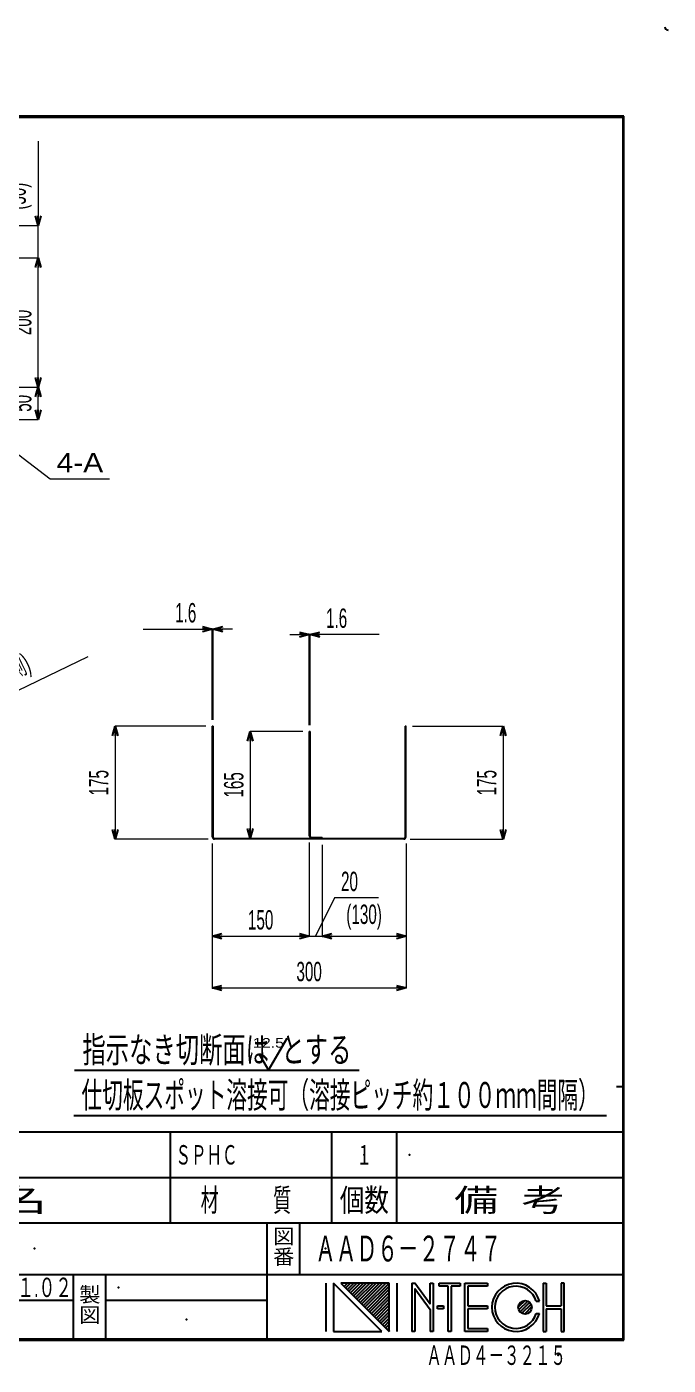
# Model space of a CAD drawing. Header units: millimetres. Extents: x -1485 to 1485, y -1050 to 1050.
# Drawn here: x 493 to 1485, y -1020 to 1050 of the extents above; entities that cross this region are included whole.
import ezdxf
from ezdxf.enums import TextEntityAlignment as Align

# ---------------------------------------------------------------- set-up
doc = ezdxf.new("R2010")
doc.units = ezdxf.units.MM
doc.header["$LTSCALE"] = 2.5
doc.header["$PDSIZE"] = 1
for name, color, linetype in [('Layer0001', 7, 'Continuous'), ('Layer0012', 7, 'Continuous'), ('Layer0013', 7, 'Continuous'), ('Layer0014', 7, 'Continuous')]:
    doc.layers.add(name, color=color, linetype=linetype)
doc.styles.add('dcStyle0', font='ＭＳ Ｐゴシック', dxfattribs={"width": 0.6})
doc.styles.add('dcStyle1', font='@ＭＳ Ｐゴシック', dxfattribs={"width": 0.8})
doc.dimstyles.new('dc_Radial01', dxfattribs={"dimtxt": 30, "dimasz": 15.00113, "dimexe": 0, "dimexo": 10, "dimgap": 10, "dimtad": 3, "dimdec": 1, "dimdsep": 46, "dimtxsty": 'dcStyle0', "dimblk1": 'OPEN30', "dimblk2": 'OPEN30', "dimsah": 1, "dimcen": 0.09, "dimclrd": 4, "dimclre": 4, "dimclrt": 4, "dimadec": 0, "dimazin": 2, "dimtfac": 1, "dimtdec": 4, "dimtofl": 0, "dimtmove": 0, "dimatfit": 3, "dimfxl": 1, "dimarcsym": 1})
doc.dimstyles.new('dc_Rotated', dxfattribs={"dimtxt": 30, "dimasz": 15.00113, "dimexe": 0, "dimexo": 10, "dimgap": 10, "dimtad": 3, "dimdec": 1, "dimdsep": 46, "dimtxsty": 'dcStyle0', "dimblk1": 'OPEN30', "dimblk2": 'OPEN30', "dimsah": 1, "dimcen": 0.09, "dimclrd": 4, "dimclre": 4, "dimclrt": 4, "dimadec": 0, "dimazin": 2, "dimtfac": 1, "dimtdec": 4, "dimtmove": 0, "dimatfit": 3, "dimfxl": 1, "dimarcsym": 1})
doc.dimstyles.new('dc_Rotated_F3', dxfattribs={"dimtxt": 30, "dimasz": 15.00113, "dimexe": 0, "dimexo": 10, "dimgap": 10, "dimtad": 3, "dimdec": 1, "dimdsep": 46, "dimtxsty": 'dcStyle0', "dimblk1": 'OPEN30', "dimblk2": 'OPEN30', "dimsah": 1, "dimcen": 0.09, "dimse2": 1, "dimclrd": 4, "dimclre": 4, "dimclrt": 4, "dimadec": 0, "dimazin": 2, "dimtfac": 1, "dimtdec": 4, "dimtmove": 0, "dimatfit": 3, "dimfxl": 1, "dimarcsym": 1})
doc.dimstyles.new('dc_Rotated_F4', dxfattribs={"dimtxt": 30, "dimasz": 15.00113, "dimexe": 0, "dimexo": 10, "dimgap": 10, "dimtad": 3, "dimdec": 1, "dimdsep": 46, "dimtxsty": 'dcStyle0', "dimblk1": 'OPEN30', "dimblk2": 'OPEN30', "dimsah": 1, "dimcen": 0.09, "dimclrd": 4, "dimclre": 4, "dimclrt": 4, "dimadec": 0, "dimazin": 2, "dimtfac": 1, "dimtdec": 4, "dimtmove": 1, "dimatfit": 3, "dimfxl": 1, "dimarcsym": 1})

# ---------------------------------------------------------------- blocks, each defined once
blk = doc.blocks.new('DC_GROUP_AAD6-2747_9')
at = {"layer": 'Layer0013', "color": 4, "linetype": 'Continuous', "lineweight": 25}
for p, q in [((866.8, -564.3), (895.7, -514.3)), ((852.4, -539.3), (866.8, -564.3))]:
    blk.add_line(p, q, dxfattribs=at)
at = {"layer": 'Layer0013', "color": 4, "style": 'dcStyle0', "width": 1.291922}
blk.add_text('12.5', height=15, dxfattribs=at).set_placement((842.8, -529.3), (890.8, -529.3), align=Align.FIT)
blk = doc.blocks.new('DC_GROUP_AAD6-2747_10')
at = {"layer": 'Layer0013', "color": 4, "linetype": 'Continuous', "lineweight": 25}
blk.add_line((567.1, -564.3), (1007.1, -564.3), dxfattribs=at)
at = {"layer": 'Layer0013', "color": 4, "style": 'dcStyle0', "width": 0.653268}
blk.add_text('指示なき切断面は  とする', height=40, dxfattribs=at).set_placement((579.1, -552.3), (995.1, -552.3), align=Align.FIT)
blk = doc.blocks.new('_Open30')
at = {"color": 0, "linetype": 'ByBlock', "lineweight": -2}
for p, q in [((-1, 0.267949), (0, 0)), ((0, 0), (-1, -0.267949)), ((0, 0), (-1, 0))]:
    blk.add_line(p, q, dxfattribs=at)
blk = doc.blocks.new('DC_GROUP_AAD6-2747_11')
at = {"layer": 'Layer0013', "color": 4, "linetype": 'Continuous', "lineweight": 13}
for p, q in [((348.2, 488.5), (529.2, 350.9)), ((529.2, 350.9), (621.2, 350.9))]:
    blk.add_line(p, q, dxfattribs=at)
at = {"layer": 'Layer0013', "color": 4, "xscale": 15.00115266964712, "yscale": 15.00081580252128, "rotation": 142.7601630475293}
blk.add_blockref('_Open30', (348.2, 488.5), dxfattribs=at)
at = {"layer": 'Layer0013', "color": 4, "style": 'dcStyle0', "width": 1.010573}
blk.add_text('4-A', height=30, dxfattribs=at).set_placement((539.2, 360.9), (611.2, 360.9), align=Align.FIT)
blk = doc.blocks.new('DC_GROUP_AAD6-2747_16')
at = {"layer": 'Layer0013', "color": 4, "linetype": 'Continuous', "lineweight": 25}
blk.add_line((565.7, -634.4), (1389.7, -634.4), dxfattribs=at)
at = {"layer": 'Layer0013', "color": 4, "style": 'dcStyle0', "width": 0.634461}
blk.add_text('仕切板スポット溶接可（溶接ピッチ約１００ｍｍ間隔）', height=40, dxfattribs=at).set_placement((577.7, -622.4), (1377.7, -622.4), align=Align.FIT)
blk = doc.blocks.new('*D13')
at = {"layer": 'Layer0012', "color": 4, "linetype": 'Continuous', "lineweight": 13}
for p, q in [((838.5, -40.3), (838.5, -205.3)), ((919.7, -40.3), (838.5, -40.3))]:
    blk.add_line(p, q, dxfattribs=at)
at = {"layer": 'Layer0012', "color": 4, "xscale": 15.00115266964712, "yscale": 15.00081580252128}
for p, rotation in [((838.5, -40.3), 90), ((838.5, -205.3), 270)]:
    blk.add_blockref('_Open30', p, dxfattribs=dict(at, rotation=rotation))
at = {"layer": 'Layer0012', "color": 4, "insert": (828.5, -122.8), "char_height": 30, "attachment_point": 8, "rotation": 90, "style": 'dcStyle0'}
blk.add_mtext('\\T1.00;165', dxfattribs=at)
blk = doc.blocks.new('*D14')
at = {"layer": 'Layer0012', "color": 4, "linetype": 'Continuous', "lineweight": 13}
for p, q in [((779.7, -213.3), (779.7, -356.9)), ((929.7, -211.7), (929.7, -356.9)), ((779.7, -356.9), (929.7, -356.9))]:
    blk.add_line(p, q, dxfattribs=at)
at = {"layer": 'Layer0012', "color": 4, "xscale": 15.00115266964712, "yscale": 15.00081580252128}
for p, rotation in [((779.7, -356.9), 180), ((929.7, -356.9), 360)]:
    blk.add_blockref('_Open30', p, dxfattribs=dict(at, rotation=rotation))
at = {"layer": 'Layer0012', "color": 4, "insert": (854.7, -346.9), "char_height": 30, "attachment_point": 8, "style": 'dcStyle0'}
blk.add_mtext('\\T1.00;150', dxfattribs=at)
blk = doc.blocks.new('*D15')
at = {"layer": 'Layer0012', "color": 4, "linetype": 'Continuous', "lineweight": 13}
for p, q in [((929.7, -211.7), (929.7, -356.9)), ((949.7, -215.3), (949.7, -356.9)), ((969, -297.5), (939.7, -356.9)), ((1037, -297.5), (969, -297.5)), ((929.7, -356.9), (949.7, -356.9))]:
    blk.add_line(p, q, dxfattribs=at)
at = {"layer": 'Layer0012', "color": 4, "insert": (979, -287.5), "char_height": 30, "attachment_point": 7, "style": 'dcStyle0'}
blk.add_mtext('\\T1.00;20', dxfattribs=at)
blk = doc.blocks.new('*D16')
at = {"layer": 'Layer0012', "color": 4, "linetype": 'Continuous', "lineweight": 13}
for p, q in [((949.7, -215.3), (949.7, -356.9)), ((1079.7, -213.3), (1079.7, -356.9)), ((949.7, -356.9), (1079.7, -356.9))]:
    blk.add_line(p, q, dxfattribs=at)
at = {"layer": 'Layer0012', "color": 4, "xscale": 15.00115266964712, "yscale": 15.00081580252128}
for p, rotation in [((949.7, -356.9), 180), ((1079.7, -356.9), 360)]:
    blk.add_blockref('_Open30', p, dxfattribs=dict(at, rotation=rotation))
at = {"layer": 'Layer0012', "color": 4, "insert": (1014.7, -346.9), "char_height": 30, "attachment_point": 8, "style": 'dcStyle0'}
blk.add_mtext('\\T1.00;(130)', dxfattribs=at)
blk = doc.blocks.new('*D17')
at = {"layer": 'Layer0012', "color": 4, "linetype": 'Continuous', "lineweight": 13}
for p, q in [((629.7, -31.9), (629.7, -206.9)), ((769.7, -31.9), (629.7, -31.9)), ((773.3, -206.9), (629.7, -206.9))]:
    blk.add_line(p, q, dxfattribs=at)
at = {"layer": 'Layer0012', "color": 4, "xscale": 15.00115266964712, "yscale": 15.00081580252128}
for p, rotation in [((629.7, -31.9), 90), ((629.7, -206.9), 270)]:
    blk.add_blockref('_Open30', p, dxfattribs=dict(at, rotation=rotation))
at = {"layer": 'Layer0012', "color": 4, "insert": (619.7, -119.4), "char_height": 30, "attachment_point": 8, "rotation": 90, "style": 'dcStyle0'}
blk.add_mtext('\\T1.00;175', dxfattribs=at)
blk = doc.blocks.new('*D18')
at = {"layer": 'Layer0012', "color": 4, "linetype": 'Continuous', "lineweight": 13}
for p, q in [((1089.7, -31.9), (1229.7, -31.9)), ((1229.7, -31.9), (1229.7, -206.9)), ((1086.1, -206.9), (1229.7, -206.9))]:
    blk.add_line(p, q, dxfattribs=at)
at = {"layer": 'Layer0012', "color": 4, "xscale": 15.00115266964712, "yscale": 15.00081580252128}
for p, rotation in [((1229.7, -31.9), 90), ((1229.7, -206.9), 270)]:
    blk.add_blockref('_Open30', p, dxfattribs=dict(at, rotation=rotation))
at = {"layer": 'Layer0012', "color": 4, "insert": (1219.7, -119.4), "char_height": 30, "attachment_point": 8, "rotation": 90, "style": 'dcStyle0'}
blk.add_mtext('\\T1.00;175', dxfattribs=at)
blk = doc.blocks.new('DC_IMAGEDIMGROUP_1')
at = {"layer": 'Layer0012', "color": 4, "linetype": 'Continuous', "lineweight": 13}
for p, q in [((673.2, 118.1), (779.7, 118.1)), ((779.7, -21.9), (779.7, 118.1)), ((779.7, 118.1), (781.3, 118.1)), ((781.3, -21.9), (781.3, 118.1)), ((811.3, 118.1), (781.3, 118.1))]:
    blk.add_line(p, q, dxfattribs=at)
at = {"layer": 'Layer0012', "color": 4, "xscale": 15.00115266964712, "yscale": 15.00081580252128}
for p, rotation in [((779.7, 118.1), 360), ((781.3, 118.1), 180)]:
    blk.add_blockref('_Open30', p, dxfattribs=dict(at, rotation=rotation))
at = {"layer": 'Layer0012', "color": 4, "insert": (755.2, 128.1), "char_height": 30, "attachment_point": 9, "style": 'dcStyle0'}
blk.add_mtext('\\T1.00;1.6', dxfattribs=at)
blk = doc.blocks.new('DC_IMAGEDIMGROUP_2')
at = {"layer": 'Layer0012', "color": 4, "linetype": 'Continuous', "lineweight": 13}
for p, q in [((899.7, 109.7), (929.7, 109.7)), ((929.7, -30.3), (929.7, 109.7)), ((929.7, 109.7), (931.3, 109.7)), ((931.3, -30.3), (931.3, 109.7)), ((1037.8, 109.7), (931.3, 109.7))]:
    blk.add_line(p, q, dxfattribs=at)
at = {"layer": 'Layer0012', "color": 4, "xscale": 15.00115266964712, "yscale": 15.00081580252128}
for p, rotation in [((929.7, 109.7), 360), ((931.3, 109.7), 180)]:
    blk.add_blockref('_Open30', p, dxfattribs=dict(at, rotation=rotation))
at = {"layer": 'Layer0012', "color": 4, "insert": (955.8, 119.7), "char_height": 30, "attachment_point": 7, "style": 'dcStyle0'}
blk.add_mtext('\\T1.00;1.6', dxfattribs=at)
blk = doc.blocks.new('*D21')
at = {"layer": 'Layer0012', "color": 4, "linetype": 'Continuous', "lineweight": 13}
for p, q in [((779.7, -213.3), (779.7, -436.9)), ((1079.7, -213.3), (1079.7, -436.9)), ((779.7, -436.9), (1079.7, -436.9))]:
    blk.add_line(p, q, dxfattribs=at)
at = {"layer": 'Layer0012', "color": 4, "xscale": 15.00115266964712, "yscale": 15.00081580252128}
for p, rotation in [((779.7, -436.9), 180), ((1079.7, -436.9), 360)]:
    blk.add_blockref('_Open30', p, dxfattribs=dict(at, rotation=rotation))
at = {"layer": 'Layer0012', "color": 4, "insert": (929.7, -426.9), "char_height": 30, "attachment_point": 8, "style": 'dcStyle0'}
blk.add_mtext('\\T1.00;300', dxfattribs=at)
blk = doc.blocks.new('*D22')
at = {"layer": 'Layer0012', "color": 4, "linetype": 'Continuous', "lineweight": 13}
blk.add_line((587.4, 75.4), (360.1, -34.7), dxfattribs=at)
at = {"layer": 'Layer0012', "color": 4, "xscale": 15.00115266964712, "yscale": 15.00081580252128, "rotation": 205.8516462206461}
blk.add_blockref('_Open30', (360.1, -34.7), dxfattribs=at)
at = {"layer": 'Layer0012', "color": 4, "insert": (401.3, -3.6), "char_height": 30, "attachment_point": 7, "rotation": 25.8516, "style": 'dcStyle0'}
blk.add_mtext('\\T1.00;2-R5(両側)', dxfattribs=at)
blk = doc.blocks.new('*D28')
at = {"layer": 'Layer0012', "color": 4, "linetype": 'Continuous', "lineweight": 13}
for p, q in [((361.6, 492.5), (510.6, 492.5)), ((510.6, 442.5), (510.6, 492.5)), ((370.6, 442.5), (510.6, 442.5))]:
    blk.add_line(p, q, dxfattribs=at)
at = {"layer": 'Layer0012', "color": 4, "xscale": 15.00115266964712, "yscale": 15.00081580252128}
for p, rotation in [((510.6, 492.5), 90), ((510.6, 442.5), 270)]:
    blk.add_blockref('_Open30', p, dxfattribs=dict(at, rotation=rotation))
at = {"layer": 'Layer0012', "color": 4, "insert": (500.6, 467.5), "char_height": 30, "attachment_point": 8, "rotation": 90, "style": 'dcStyle0'}
blk.add_mtext('\\T1.00;50', dxfattribs=at)
blk = doc.blocks.new('*D29')
at = {"layer": 'Layer0012', "color": 4, "linetype": 'Continuous', "lineweight": 13}
for p, q in [((361.6, 692.5), (510.6, 692.5)), ((510.6, 492.5), (510.6, 692.5)), ((361.6, 492.5), (510.6, 492.5))]:
    blk.add_line(p, q, dxfattribs=at)
at = {"layer": 'Layer0012', "color": 4, "xscale": 15.00115266964712, "yscale": 15.00081580252128}
for p, rotation in [((510.6, 692.5), 90), ((510.6, 492.5), 270)]:
    blk.add_blockref('_Open30', p, dxfattribs=dict(at, rotation=rotation))
at = {"layer": 'Layer0012', "color": 4, "insert": (500.6, 592.5), "char_height": 30, "attachment_point": 8, "rotation": 90, "style": 'dcStyle0'}
blk.add_mtext('\\T1.00;200', dxfattribs=at)
blk = doc.blocks.new('*D30')
at = {"layer": 'Layer0012', "color": 4, "linetype": 'Continuous', "lineweight": 13}
for p, q in [((510.6, 873), (510.6, 742.5)), ((370.6, 742.5), (510.6, 742.5)), ((510.6, 692.5), (510.6, 742.5)), ((361.6, 692.5), (510.6, 692.5))]:
    blk.add_line(p, q, dxfattribs=at)
at = {"layer": 'Layer0012', "color": 4, "xscale": 15.00115266964712, "yscale": 15.00081580252128, "rotation": 270}
blk.add_blockref('_Open30', (510.6, 742.5), dxfattribs=at)
at = {"layer": 'Layer0012', "color": 4, "insert": (500.6, 767), "char_height": 30, "attachment_point": 7, "rotation": 90, "style": 'dcStyle0'}
blk.add_mtext('\\T1.00;(50)', dxfattribs=at)

msp = doc.modelspace()

# ---------------------------------------------------------------- linework, layer by layer
at = {"layer": 'Layer0001', "color": 3, "linetype": 'Continuous', "lineweight": 18}
for p, q in [((781.33, -31.87), (779.73, -31.87)), ((779.73, -203.27), (779.73, -31.87)), ((781.33, -31.87), (781.33, -203.27)), ((931.33, -40.27), (929.73, -40.27)), ((929.73, -201.67), (929.73, -40.27)), ((931.33, -40.27), (931.33, -201.67)), ((1079.73, -31.87), (1078.13, -31.87)), ((1078.13, -203.27), (1078.13, -31.87)), ((1079.73, -203.27), (1079.73, -31.87)), ((783.33, -205.27), (1076.13, -205.27)), ((1076.13, -206.87), (783.33, -206.87)), ((933.33, -203.67), (949.73, -203.67)), ((949.73, -205.27), (933.33, -205.27)), ((949.73, -205.27), (949.73, -203.67))]:
    msp.add_line(p, q, dxfattribs=at)
for centre, radius, start, end in [((783.33, -203.27), 3.6, 180, 270), ((783.33, -203.27), 2, 180, 270), ((933.33, -201.67), 3.6, 180, 270), ((933.33, -201.67), 2, 180, 270), ((1076.13, -203.27), 2, 270, 0), ((1076.13, -203.27), 3.6, 270, 0)]:
    msp.add_arc(centre, radius, start, end, dxfattribs=at)
at = {"layer": 'Layer0014', "color": 3, "linetype": 'Continuous', "lineweight": 25}
for p, q in [((1416.5, 911.5), (-1416.5, 911.5)), ((1416.5, -981.5), (1416.5, 911.5)), ((-1415, 910), (1415, 910)), ((1415, 910), (1415, -980)), ((1415, -590), (1405, -590)), ((1415, -660), (-1415, -660)), ((715, -660), (715, -800)), ((965, -800), (965, -660)), ((1065, -660), (1065, -800)), ((15, -730), (1415, -730)), ((15, -800), (1415, -800)), ((865, -880), (865, -800)), ((15, -880), (1415, -880)), ((565, -880), (565, -980)), ((865, -980), (865, -880)), ((955.63, -893.56), (955.63, -968.22)), ((967.29, -893.56), (967.29, -968.22)), ((1041.96, -968.22), (967.29, -893.56)), ((978.96, -893.56), (1053.63, -968.22)), ((1053.63, -893.56), (978.96, -893.56)), ((988.86, -893.56), (983.91, -898.51)), ((993.81, -893.56), (986.38, -900.98)), ((998.76, -893.56), (988.86, -903.46)), ((1003.71, -893.56), (991.33, -905.93)), ((1008.66, -893.56), (993.81, -908.41)), ((1013.61, -893.56), (996.28, -910.88)), ((1018.56, -893.56), (998.76, -913.36)), ((1023.51, -893.56), (1001.23, -915.83)), ((1028.46, -893.56), (1003.71, -918.31)), ((1033.41, -893.56), (1006.18, -920.78)), ((1038.36, -893.56), (1008.66, -923.25)), ((1043.31, -893.56), (1011.13, -925.73)), ((1048.26, -893.56), (1013.61, -928.2)), ((1053.21, -893.56), (1016.08, -930.68)), ((1053.63, -898.09), (1018.56, -933.15)), ((1053.63, -903.04), (1021.03, -935.63)), ((1053.63, -907.99), (1023.51, -938.1)), ((1053.63, -968.22), (1053.63, -893.56)), ((1065.29, -893.56), (1065.29, -968.22)), ((1088.63, -893.56), (1088.63, -968.22)), ((1088.63, -893.56), (1093.29, -893.56)), ((1116.63, -926.22), (1093.29, -893.56)), ((1093.29, -901.59), (1116.63, -934.25)), ((1093.29, -901.59), (1093.29, -968.22)), ((1116.63, -893.56), (1121.29, -893.56)), ((1116.63, -926.22), (1116.63, -893.56)), ((1121.29, -893.56), (1121.29, -968.22)), ((1130.63, -893.56), (1163.29, -893.56)), ((1130.63, -898.22), (1130.63, -893.56)), ((1144.63, -898.22), (1130.63, -898.22)), ((1144.63, -968.22), (1144.63, -898.22)), ((1163.29, -898.22), (1149.29, -898.22)), ((1149.29, -898.22), (1149.29, -968.22)), ((1163.29, -893.56), (1163.29, -898.22)), ((1170.29, -893.56), (1205.29, -893.56)), ((1170.29, -968.22), (1170.29, -893.56)), ((1205.29, -898.22), (1174.96, -898.22)), ((1174.96, -898.22), (1174.96, -928.56)), ((1205.29, -893.56), (1205.29, -898.22)), ((1291.63, -893.56), (1291.63, -968.22)), ((1291.63, -893.56), (1296.29, -893.56)), ((1296.29, -893.56), (1296.29, -928.56)), ((1324.29, -893.56), (1319.63, -893.56)), ((1319.63, -893.56), (1319.63, -928.56)), ((1324.29, -968.22), (1324.29, -893.56)), ((1053.63, -912.93), (1025.98, -940.58)), ((1053.63, -917.88), (1028.46, -943.05)), ((1053.63, -922.83), (1030.93, -945.53)), ((1053.63, -927.78), (1033.41, -948)), ((1128.29, -928.56), (1137.63, -928.56)), ((1128.29, -933.22), (1128.29, -928.56)), ((1137.63, -928.56), (1137.63, -933.22)), ((1174.96, -928.56), (1205.29, -928.56)), ((1205.29, -928.56), (1205.29, -933.22)), ((1263.63, -920.39), (1253.13, -930.89)), ((1267.74, -921.23), (1253.97, -935)), ((1270.75, -923.17), (1255.91, -938.01)), ((1272.9, -925.97), (1258.7, -940.16)), ((1274.06, -929.75), (1262.49, -941.33)), ((1280.93, -921.56), (1285.77, -921.56)), ((1296.29, -928.56), (1319.63, -928.56)), ((1053.63, -932.73), (1035.88, -950.48)), ((1053.63, -937.68), (1038.36, -952.95)), ((1053.63, -942.63), (1040.83, -955.43)), ((1053.63, -947.58), (1043.31, -957.9)), ((1116.63, -934.25), (1116.63, -968.22)), ((1137.63, -933.22), (1128.29, -933.22)), ((1205.29, -933.22), (1174.96, -933.22)), ((1174.96, -933.22), (1174.96, -963.56)), ((1272.84, -935.92), (1268.66, -940.1)), ((1280.93, -940.22), (1285.77, -940.22)), ((1296.29, -933.22), (1319.63, -933.22)), ((1296.29, -933.22), (1296.29, -968.22)), ((1319.63, -933.22), (1319.63, -968.22)), ((967.29, -968.22), (1041.96, -968.22)), ((1053.63, -952.53), (1045.78, -960.38)), ((1053.63, -957.48), (1048.26, -962.85)), ((1053.63, -962.43), (1050.73, -965.33)), ((1053.63, -967.38), (1053.21, -967.8)), ((1093.29, -968.22), (1088.63, -968.22)), ((1121.29, -968.22), (1116.63, -968.22)), ((1149.29, -968.22), (1144.63, -968.22)), ((1205.29, -968.22), (1170.29, -968.22)), ((1174.96, -963.56), (1205.29, -963.56)), ((1205.29, -963.56), (1205.29, -968.22)), ((1291.63, -968.22), (1296.29, -968.22)), ((1319.63, -968.22), (1324.29, -968.22)), ((-1416.5, -981.5), (1416.5, -981.5)), ((1415, -980), (-1415, -980))]:
    msp.add_line(p, q, dxfattribs=at)
at = {"layer": 'Layer0014', "color": 4, "linetype": 'Continuous', "lineweight": 25}
for p, q in [((915, -800), (915, -880)), ((615, -880), (615, -980)), ((315, -920), (565, -920)), ((615, -920), (865, -920))]:
    msp.add_line(p, q, dxfattribs=at)
at = {"layer": 'Layer0014', "color": 3, "linetype": 'Continuous', "lineweight": 25}
msp.add_circle((1263.63, -930.89), 10.5, dxfattribs=at)
at = {"layer": 'Layer0014', "color": 5, "linetype": 'Continuous', "lineweight": 25}
msp.add_arc((1485, 1050), 5, 180, 270, dxfattribs=at)
at = {"layer": 'Layer0014', "color": 3, "linetype": 'Continuous', "lineweight": 25}
for radius, start, end in [(37.33, 14.47751, 345.52249), (32.67, 16.60155, 343.39845)]:
    msp.add_arc((1249.63, -930.89), radius, start, end, dxfattribs=at)
at = {"layer": 'Layer0014', "color": 5, "linetype": 'Continuous'}
for p in [(735, -695), (1015, -695), (1085, -695), (505, -840), (955, -840), (635, -900), (740, -950), (1315, -1005)]:
    msp.add_point(p, dxfattribs=at)

# ---------------------------------------------------------------- block references
at = {"layer": 'Layer0012', "linetype": 'Continuous'}
for name in ['DC_IMAGEDIMGROUP_1', 'DC_IMAGEDIMGROUP_2']:
    msp.add_blockref(name, (0, 0), dxfattribs=at)
at = {"layer": 'Layer0013', "linetype": 'Continuous'}
for name in ['DC_GROUP_AAD6-2747_11', 'DC_GROUP_AAD6-2747_10', 'DC_GROUP_AAD6-2747_9', 'DC_GROUP_AAD6-2747_16']:
    msp.add_blockref(name, (0, 0), dxfattribs=at)

# ---------------------------------------------------------------- texts
at = {"layer": 'Layer0013', "color": 4, "style": 'dcStyle0'}
for s, height, width, p, p2 in [('ＳＰＨＣ', 30, 0.742009, (723, -710), (819, -710)), ('１', 30, 0.804527, (1003, -710), (1027, -710)), ('ＡＡＤ６－２７４７', 40, 0.749406, (939, -860), (1227, -860)), ('２０２６．１１.０２', 30, 0.868013, (323, -915), (563, -915)), ('ＡＡＤ４－３２１５', 30, 0.749406, (1111, -1020), (1327, -1020))]:
    msp.add_text(s, height=height, dxfattribs=dict(at, width=width)).set_placement(p, p2, align=Align.FIT)
at = {"layer": 'Layer0014', "color": 2, "style": 'dcStyle0'}
for s, width, p, p2 in [('品   名', 1.482973, (305, -782.5), (525, -782.5)), ('材\u3000\u3000\u3000質', 0.688684, (762, -782.5), (902, -782.5)), ('個数', 0.746429, (977, -782.5), (1053, -782.5)), ('備  考', 1.294793, (1154, -782.5), (1326, -782.5))]:
    msp.add_text(s, height=35, dxfattribs=dict(at, width=width)).set_placement(p, p2, align=Align.FIT)
at = {"layer": 'Layer0014', "color": 2, "style": 'dcStyle1', "width": 0.9625}
for s, p in [('図番', (878, -805)), ('製図', (578, -895))]:
    msp.add_text(s, height=24, rotation=270, dxfattribs=at).set_placement(p)

# ---------------------------------------------------------------- dimensions: what is measured, and where the dimension line sits
at = {"layer": 'Layer0012', "linetype": 'Continuous', "lineweight": 13}
dim = msp.add_linear_dim(base=(510.61, 742.5), p1=(351.61, 692.5), p2=(360.61, 742.5), angle=90, text='(<>)', dimstyle='dc_Rotated', override={"dimtxt": 30, "dimasz": 15.00113, "dimexe": 0, "dimexo": 10, "dimgap": 10, "dimtad": 3, "dimtih": 0, "dimtoh": 0, "dimdec": 1, "dimlfac": 1, "dimzin": 8, "dimtxsty": 'dcStyle0', "dimblk1": 'Open30', "dimblk2": 'Open30', "dimsah": 1, "dimclrd": 4, "dimclre": 4, "dimclrt": 4, "dimazin": 2, "dimtofl": 1, "dimtolj": 0, "dimtzin": 8, "dimarcsym": 1}, dxfattribs=at)
dim.commit()
dim.dimension.update_dxf_attribs({"geometry": '*D30', "text_midpoint": (510.61, 814.99), "dimtype": 160})
for base, p1, p2, dimstyle, override, picture, middle in [((510.61, 692.5), (351.61, 492.5), (351.61, 692.5), 'dc_Rotated', {"dimtxt": 30, "dimasz": 15.00113, "dimexe": 0, "dimexo": 10, "dimgap": 10, "dimtad": 3, "dimtih": 0, "dimtoh": 0, "dimdec": 1, "dimlfac": 1, "dimzin": 8, "dimtxsty": 'dcStyle0', "dimblk1": 'Open30', "dimblk2": 'Open30', "dimsah": 1, "dimclrd": 4, "dimclre": 4, "dimclrt": 4, "dimazin": 2, "dimtofl": 1, "dimtolj": 0, "dimtzin": 8, "dimarcsym": 1}, '*D29', (510.61, 592.5)), ((510.61, 492.5), (360.61, 442.5), (351.61, 492.5), 'dc_Rotated', {"dimtxt": 30, "dimasz": 15.00113, "dimexe": 0, "dimexo": 10, "dimgap": 10, "dimtad": 3, "dimtih": 0, "dimtoh": 0, "dimdec": 1, "dimlfac": 1, "dimzin": 8, "dimtxsty": 'dcStyle0', "dimblk1": 'Open30', "dimblk2": 'Open30', "dimsah": 1, "dimclrd": 4, "dimclre": 4, "dimclrt": 4, "dimazin": 2, "dimtofl": 1, "dimtolj": 0, "dimtzin": 8, "dimarcsym": 1}, '*D28', (510.61, 467.5)), ((629.73, -206.87), (779.73, -31.87), (783.33, -206.87), 'dc_Rotated', {"dimtxt": 30, "dimasz": 15.00113, "dimexe": 0, "dimexo": 10, "dimgap": 10, "dimtad": 3, "dimtih": 0, "dimtoh": 0, "dimdec": 1, "dimlfac": 1, "dimzin": 8, "dimtxsty": 'dcStyle0', "dimblk1": 'Open30', "dimblk2": 'Open30', "dimsah": 1, "dimclrd": 4, "dimclre": 4, "dimclrt": 4, "dimazin": 2, "dimtofl": 1, "dimtolj": 0, "dimtzin": 8, "dimarcsym": 1}, '*D17', (629.73, -119.37)), ((838.48, -205.27), (929.73, -40.27), (838.48, -205.27), 'dc_Rotated_F3', {"dimtxt": 30, "dimasz": 15.00113, "dimexe": 0, "dimexo": 10, "dimgap": 10, "dimtad": 3, "dimtih": 0, "dimtoh": 0, "dimdec": 1, "dimlfac": 1, "dimzin": 8, "dimtxsty": 'dcStyle0', "dimblk1": 'Open30', "dimblk2": 'Open30', "dimsah": 1, "dimse2": 1, "dimclrd": 4, "dimclre": 4, "dimclrt": 4, "dimazin": 2, "dimtofl": 1, "dimtolj": 0, "dimtzin": 8, "dimarcsym": 1}, '*D13', (838.48, -122.77)), ((1229.73, -206.87), (1079.73, -31.87), (1076.13, -206.87), 'dc_Rotated', {"dimtxt": 30, "dimasz": 15.00113, "dimexe": 0, "dimexo": 10, "dimgap": 10, "dimtad": 3, "dimtih": 0, "dimtoh": 0, "dimdec": 1, "dimlfac": 1, "dimzin": 8, "dimtxsty": 'dcStyle0', "dimblk1": 'Open30', "dimblk2": 'Open30', "dimsah": 1, "dimclrd": 4, "dimclre": 4, "dimclrt": 4, "dimazin": 2, "dimtofl": 1, "dimtolj": 0, "dimtzin": 8, "dimarcsym": 1}, '*D18', (1229.73, -119.37))]:
    dim = msp.add_linear_dim(base=base, p1=p1, p2=p2, angle=90, dimstyle=dimstyle, override=override, dxfattribs=at)
    dim.commit()
    dim.dimension.update_dxf_attribs({"geometry": picture, "text_midpoint": middle, "dimtype": 160})
dim = msp.add_radius_dim(center=(355.61, -36.87), mpoint=(360.11, -34.69), text='2-R5(両側)', dimstyle='dc_Radial01', override={"dimtxt": 30, "dimasz": 15.00113, "dimexe": 0, "dimexo": 10, "dimgap": 10, "dimtad": 3, "dimtih": 0, "dimtoh": 0, "dimdec": 1, "dimlfac": 1, "dimzin": 8, "dimtxsty": 'dcStyle0', "dimblk1": 'Open30', "dimblk2": 'Open30', "dimsah": 1, "dimclrd": 4, "dimclre": 4, "dimclrt": 4, "dimazin": 2, "dimtolj": 0, "dimtzin": 8, "dimarcsym": 1}, dxfattribs=at)
dim.commit()
dim.dimension.update_dxf_attribs({"geometry": '*D22', "text_midpoint": (492.02, 29.22), "dimtype": 164})
for base, p1, p2, dimstyle, override, picture, middle in [((929.73, -356.87), (779.73, -203.27), (929.73, -201.67), 'dc_Rotated', {"dimtxt": 30, "dimasz": 15.00113, "dimexe": 0, "dimexo": 10, "dimgap": 10, "dimtad": 3, "dimtih": 0, "dimtoh": 0, "dimdec": 1, "dimlfac": 1, "dimzin": 8, "dimtxsty": 'dcStyle0', "dimblk1": 'Open30', "dimblk2": 'Open30', "dimsah": 1, "dimclrd": 4, "dimclre": 4, "dimclrt": 4, "dimazin": 2, "dimtofl": 1, "dimtolj": 0, "dimtzin": 8, "dimarcsym": 1}, '*D14', (854.73, -356.87)), ((1079.73, -436.87), (779.73, -203.27), (1079.73, -203.27), 'dc_Rotated', {"dimtxt": 30, "dimasz": 15.00113, "dimexe": 0, "dimexo": 10, "dimgap": 10, "dimtad": 3, "dimtih": 0, "dimtoh": 0, "dimdec": 1, "dimlfac": 1, "dimzin": 8, "dimtxsty": 'dcStyle0', "dimblk1": 'Open30', "dimblk2": 'Open30', "dimsah": 1, "dimclrd": 4, "dimclre": 4, "dimclrt": 4, "dimazin": 2, "dimtofl": 1, "dimtolj": 0, "dimtzin": 8, "dimarcsym": 1}, '*D21', (929.73, -436.87)), ((949.73, -356.87), (929.73, -201.67), (949.73, -205.27), 'dc_Rotated_F4', {"dimtxt": 30, "dimasz": 15.00113, "dimexe": 0, "dimexo": 10, "dimgap": 10, "dimtad": 3, "dimtih": 0, "dimtoh": 0, "dimdec": 1, "dimlfac": 1, "dimzin": 8, "dimtxsty": 'dcStyle0', "dimblk1": 'Open30', "dimblk2": 'Open30', "dimsah": 1, "dimclrd": 4, "dimclre": 4, "dimclrt": 4, "dimazin": 2, "dimtofl": 1, "dimtmove": 1, "dimtolj": 0, "dimtzin": 8, "dimarcsym": 1}, '*D15', (1003, -297.46))]:
    dim = msp.add_linear_dim(base=base, p1=p1, p2=p2, dimstyle=dimstyle, override=override, dxfattribs=at)
    dim.commit()
    dim.dimension.update_dxf_attribs({"geometry": picture, "text_midpoint": middle, "dimtype": 160})
dim = msp.add_linear_dim(base=(1079.73, -356.87), p1=(949.73, -205.27), p2=(1079.73, -203.27), text='(<>)', dimstyle='dc_Rotated', override={"dimtxt": 30, "dimasz": 15.00113, "dimexe": 0, "dimexo": 10, "dimgap": 10, "dimtad": 3, "dimtih": 0, "dimtoh": 0, "dimdec": 1, "dimlfac": 1, "dimzin": 8, "dimtxsty": 'dcStyle0', "dimblk1": 'Open30', "dimblk2": 'Open30', "dimsah": 1, "dimclrd": 4, "dimclre": 4, "dimclrt": 4, "dimazin": 2, "dimtofl": 1, "dimtolj": 0, "dimtzin": 8, "dimarcsym": 1}, dxfattribs=at)
dim.commit()
dim.dimension.update_dxf_attribs({"geometry": '*D16', "text_midpoint": (1014.73, -356.87), "dimtype": 160})

doc.saveas('drawing.dxf')
